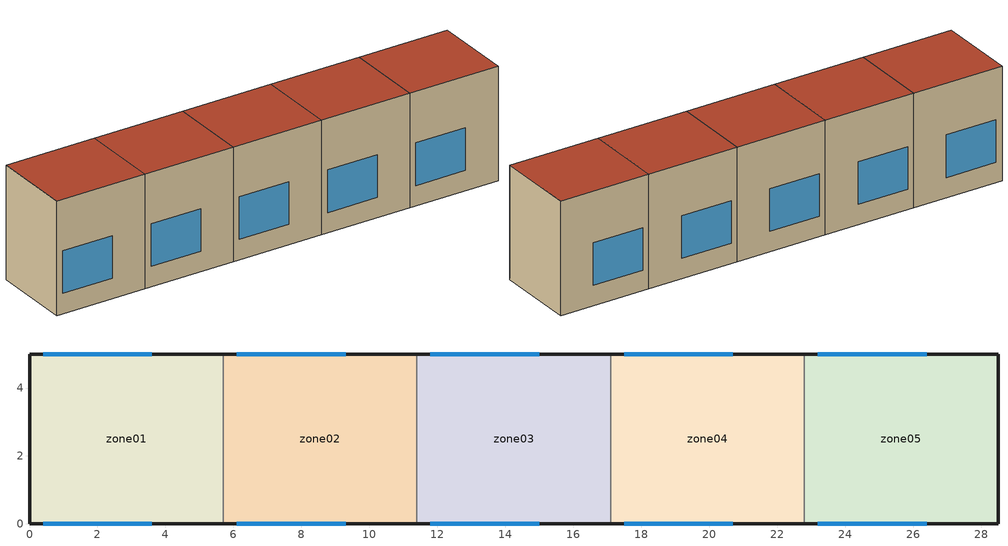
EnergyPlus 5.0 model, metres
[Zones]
zone01
 floor ground (GROUND_FLOOR): 0,0 0,5 5.7,5 5.7,0 z0
 wall outside (EXT_WALL): 5.7,5 0,5 0,0 5.7,0 z0:7
 wall to zone02 (ADJ_WALL): 5.7,0 5.7,5 z0:7
 window (EXT_WINDOW1): 0.4,0 3.6,0 / 3.6,5 0.4,5 z1.25:3.85
 roof outside (EXT_ROOF): 5.7,0 5.7,5 0,5 0,0 z7
zone02
 floor ground (GROUND_FLOOR): 5.7,0 5.7,5 11.4,5 11.4,0 z0
 wall outside (EXT_WALL): 11.4,5 5.7,5 / 5.7,0 11.4,0 z0:7
 wall to zone03 (ADJ_WALL): 11.4,0 11.4,5 z0:7
 wall to zone01 (ADJ_WALL): 5.7,5 5.7,0 z0:7
 window (EXT_WINDOW1): 6.1,0 9.3,0 / 9.3,5 6.1,5 z1.25:3.85
 roof outside (EXT_ROOF): 11.4,0 11.4,5 5.7,5 5.7,0 z7
zone03
 floor ground (GROUND_FLOOR): 11.4,0 11.4,5 17.1,5 17.1,0 z0
 wall outside (EXT_WALL): 17.1,5 11.4,5 / 11.4,0 17.1,0 z0:7
 wall to zone04 (ADJ_WALL): 17.1,0 17.1,5 z0:7
 wall to zone02 (ADJ_WALL): 11.4,5 11.4,0 z0:7
 window (EXT_WINDOW1): 11.8,0 15,0 / 15,5 11.8,5 z1.25:3.85
 roof outside (EXT_ROOF): 17.1,0 17.1,5 11.4,5 11.4,0 z7
zone04
 floor ground (GROUND_FLOOR): 17.1,0 17.1,5 22.8,5 22.8,0 z0
 wall outside (EXT_WALL): 22.8,5 17.1,5 / 17.1,0 22.8,0 z0:7
 wall to zone05 (ADJ_WALL): 22.8,0 22.8,5 z0:7
 wall to zone03 (ADJ_WALL): 17.1,5 17.1,0 z0:7
 window (EXT_WINDOW1): 17.5,0 20.7,0 / 20.7,5 17.5,5 z1.25:3.85
 roof outside (EXT_ROOF): 22.8,0 22.8,5 17.1,5 17.1,0 z7
zone05
 floor ground (GROUND_FLOOR): 22.8,0 22.8,5 28.5,5 28.5,0 z0
 wall outside (EXT_WALL): 22.8,0 28.5,0 28.5,5 22.8,5 z0:7
 wall to zone04 (ADJ_WALL): 22.8,5 22.8,0 z0:7
 window (EXT_WINDOW1): 23.2,0 26.4,0 / 26.4,5 23.2,5 z1.25:3.85
 roof outside (EXT_ROOF): 28.5,0 28.5,5 22.8,5 22.8,0 z7
[Building]
TRNSYS18: North Axis {deg}=0; Terrain=City; Loads Convergence Tolerance Value=0; Temperature Convergence Tolerance Value {deltaC}=0; Solar Distribution=FullInteriorAndExterior; Maximum Number of Warmup Days=0
[Site:Location]
not used: Latitude {deg}=0; Longitude {deg}=0; Time Zone {hr}=0; Elevation {m}=0
[Construction]
GROUND_FLOOR; EXT_WALL; EXT_ROOF; ADJ_WALL; EXT_WINDOW1: 
[WindowProperty:ShadingControl]
ESHADE=0; ISHADE=INPUT 1*MAX_ISHADE : SHADECNTRL=ISHADE_INTERNAL
[SurfaceProperty:OtherSideCoefficients]
BOUNDARY=IDENTICAL; BOUNDARY=INPUT 1*TBOUNDARY; BOUNDARY=INPUT 1*TBOUNDARY_2; BOUNDARY=INPUT 1*TBOUNDARY_3; BOUNDARY=INPUT 1*TGROUND; BOUNDARY=20; BOUNDARY=15
[Zone] Multiplier=1
zone01; zone02; zone03; zone04; zone05
